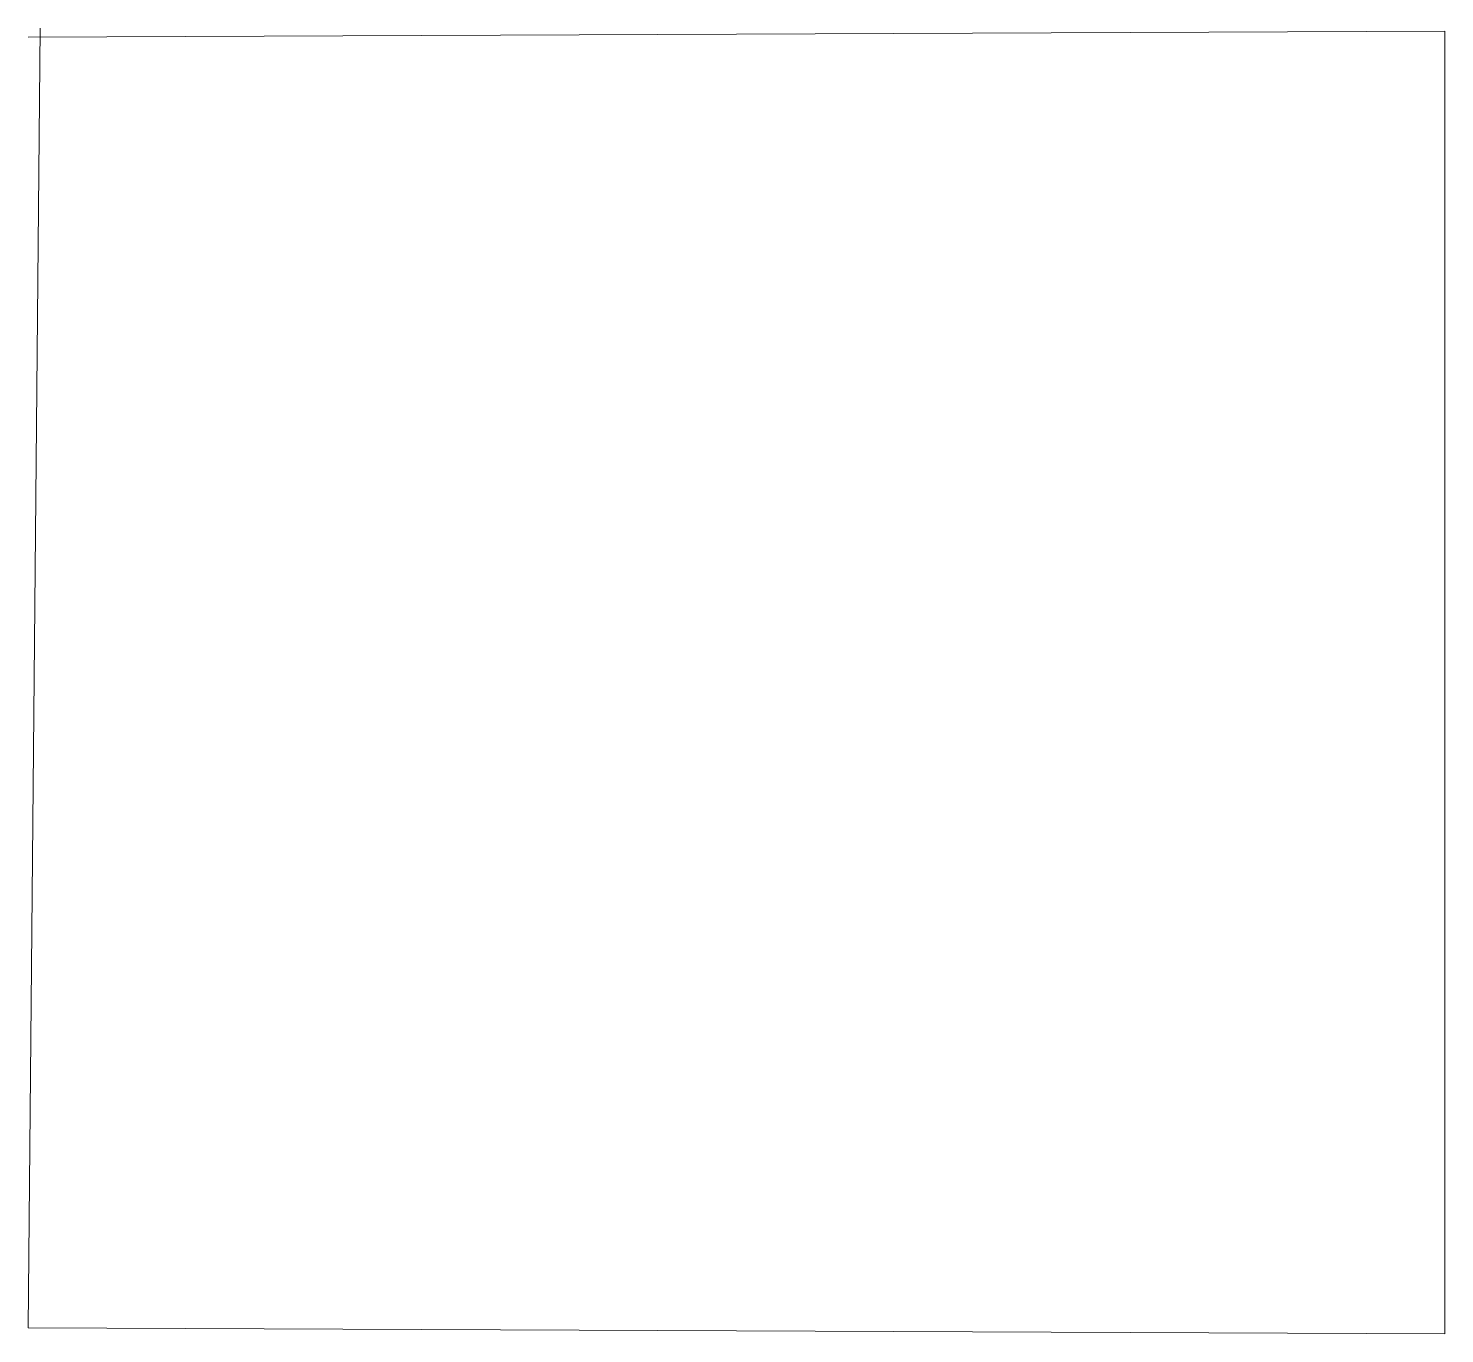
# Model space of a CAD drawing. Header units: millimetres. Extents: x 56 to 175, y 2 to 110.
import ezdxf

# ---------------------------------------------------------------- set-up
doc = ezdxf.new("R2010")
doc.units = ezdxf.units.MM
doc.layers.add('1', color=7, linetype='CONTINUOUS', lineweight=0)

msp = doc.modelspace()

# ---------------------------------------------------------------- linework, layer by layer
at = {"layer": '1'}
for p, q in [((56.5, 2), (57.5, 110.5)), ((56.5, 109.75), (174.75, 110.25)), ((174.75, 110.25), (174.75, 1.5)), ((174.75, 1.5), (56.5, 2))]:
    msp.add_line(p, q, dxfattribs=at)

doc.saveas('drawing.dxf')
